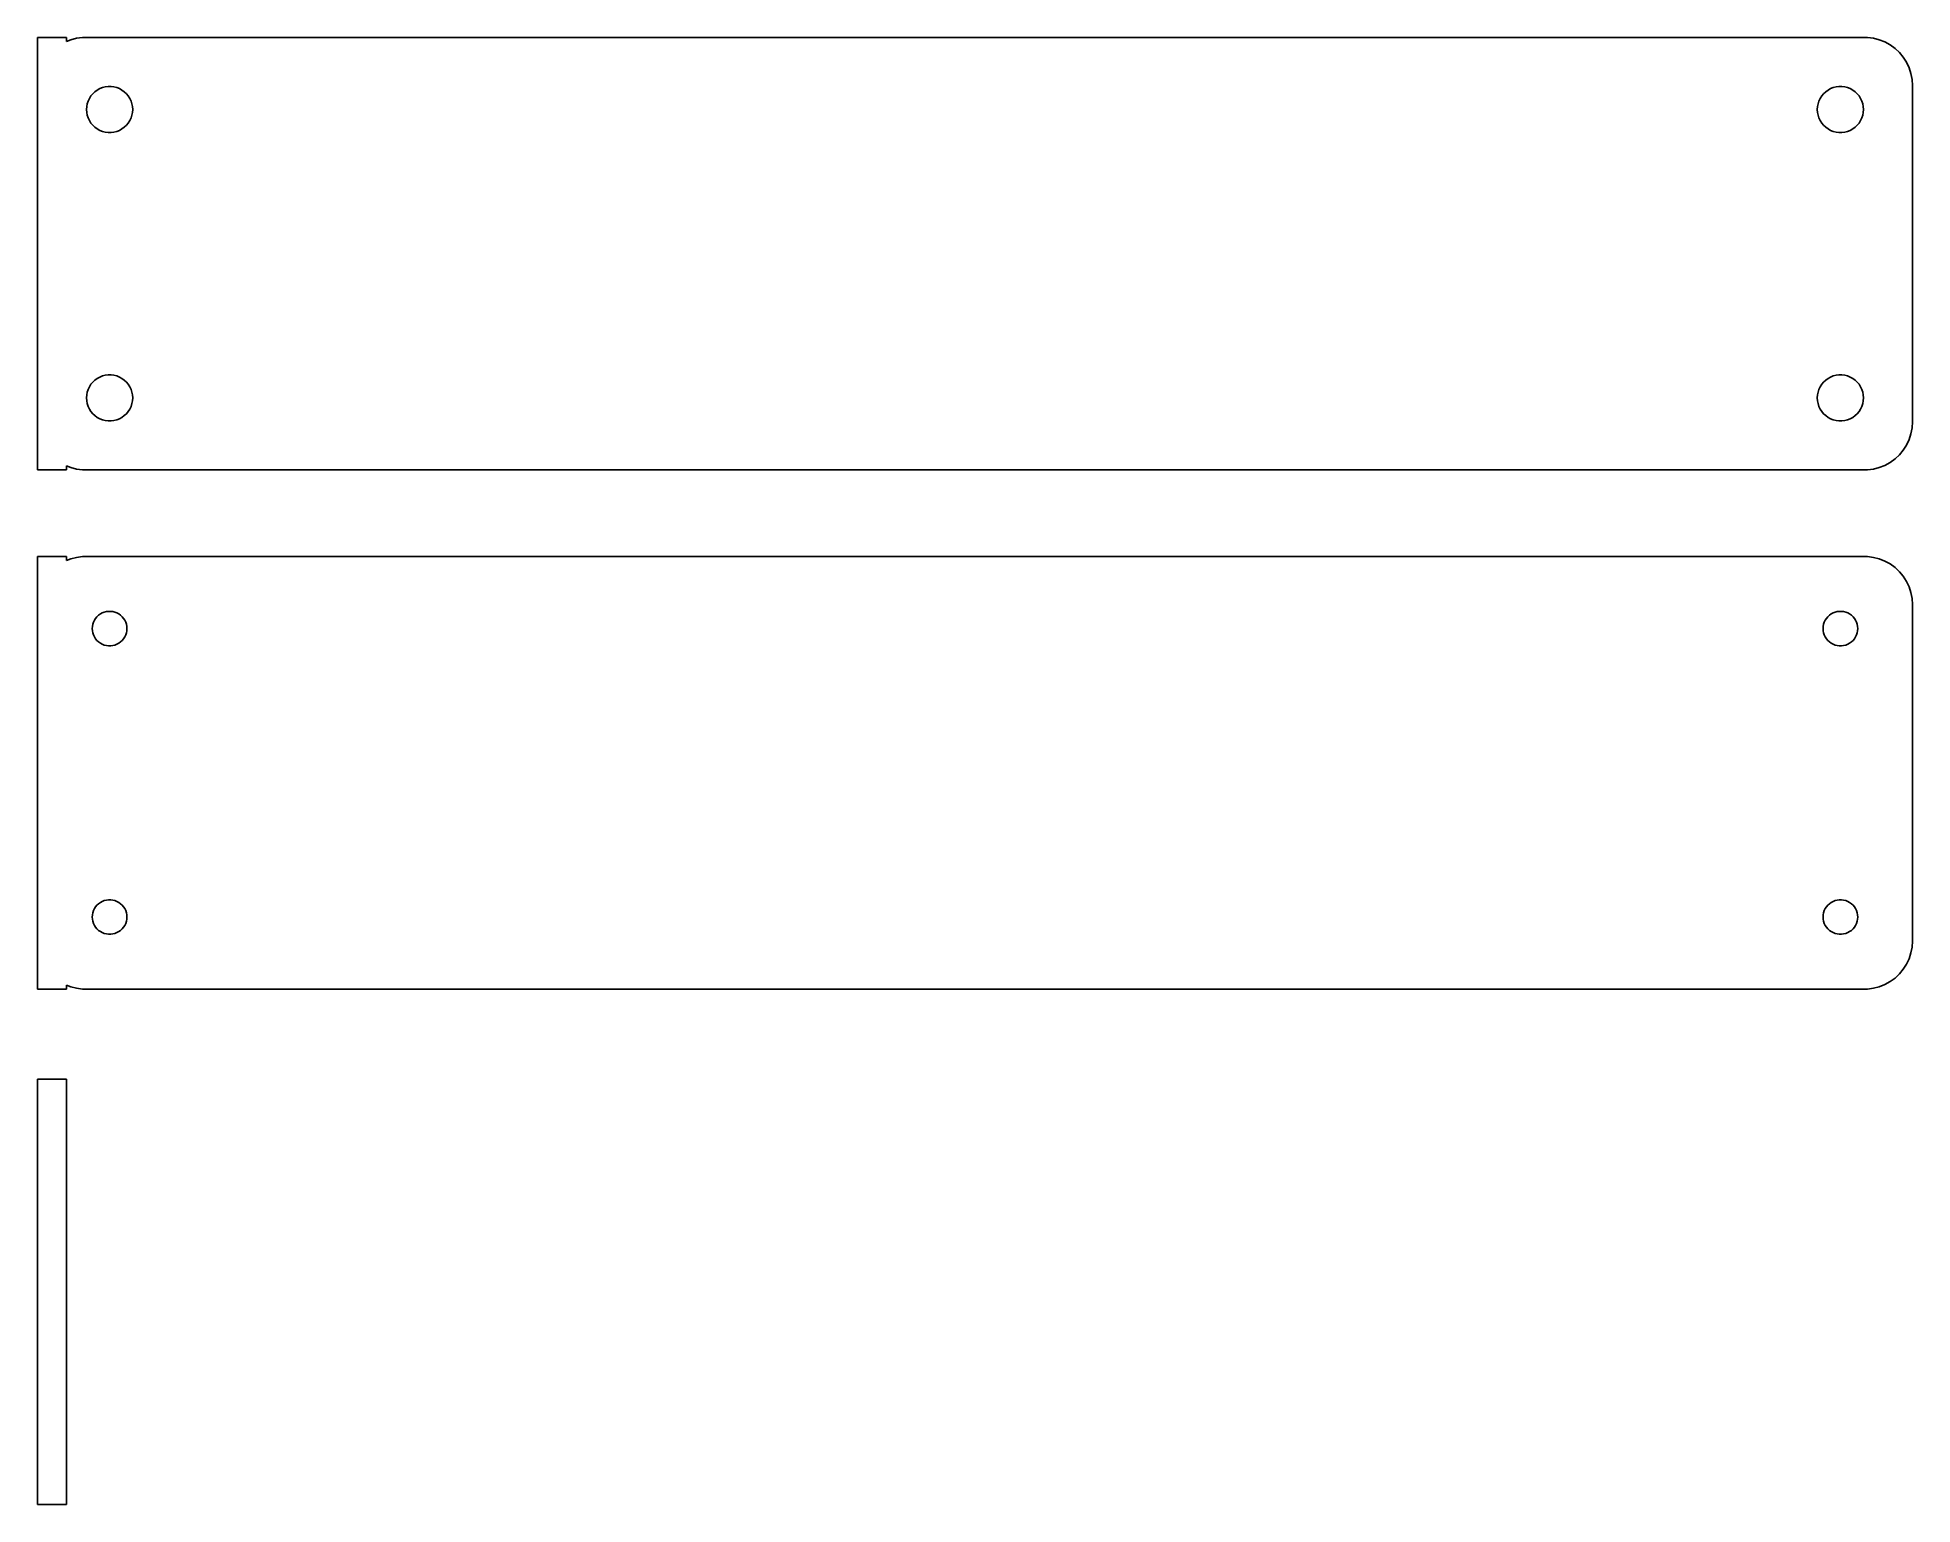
# Model space of a CAD drawing. Header units: metres. Extents: x -98 to 98, y -22 to 130.
import ezdxf

# ---------------------------------------------------------------- set-up
doc = ezdxf.new("R2010")
doc.units = ezdxf.units.M

msp = doc.modelspace()

# ---------------------------------------------------------------- linework, layer by layer
for p, q in [((-94.5, 130.49), (-97.5, 130.49)), ((-97.5, 130.49), (-97.5, 85.5099)), ((-94.5, 130.075), (-94.5, 130.49)), ((-94.0451, 130.255), (-94.5, 130.075)), ((-93.4369, 130.411), (-94.0451, 130.255)), ((-92.8139, 130.49), (-93.4369, 130.411)), ((92.8139, 130.49), (-92.8139, 130.49)), ((93.4369, 130.411), (92.8139, 130.49)), ((94.0451, 130.255), (93.4369, 130.411)), ((94.6289, 130.024), (94.0451, 130.255)), ((95.1791, 129.722), (94.6289, 130.024)), ((95.6871, 129.353), (95.1791, 129.722)), ((96.1448, 128.923), (95.6871, 129.353)), ((96.5451, 128.439), (96.1448, 128.923)), ((96.8815, 127.909), (96.5451, 128.439)), ((97.1489, 127.341), (96.8815, 127.909)), ((97.3429, 126.743), (97.1489, 127.341)), ((-91.7495, 124.643), (-91.5298, 124.849)), ((-91.5298, 124.849), (-91.286, 125.026)), ((-91.286, 125.026), (-91.0219, 125.172)), ((-91.0219, 125.172), (-90.7416, 125.283)), ((-90.7416, 125.283), (-90.4497, 125.357)), ((-90.4497, 125.357), (-90.1507, 125.395)), ((-90.1507, 125.395), (-89.8493, 125.395)), ((-89.8493, 125.395), (-89.5503, 125.357)), ((-89.5503, 125.357), (-89.2584, 125.283)), ((-89.2584, 125.283), (-88.9781, 125.172)), ((-88.9781, 125.172), (-88.714, 125.026)), ((-88.714, 125.026), (-88.4702, 124.849)), ((-88.4702, 124.849), (-88.2505, 124.643)), ((88.2505, 124.643), (88.4702, 124.849)), ((88.4702, 124.849), (88.714, 125.026)), ((88.714, 125.026), (88.9781, 125.172)), ((88.9781, 125.172), (89.2584, 125.283)), ((89.2584, 125.283), (89.5503, 125.357)), ((89.5503, 125.357), (89.8493, 125.395)), ((89.8493, 125.395), (90.1507, 125.395)), ((90.1507, 125.395), (90.4497, 125.357)), ((90.4497, 125.357), (90.7416, 125.283)), ((90.7416, 125.283), (91.0219, 125.172)), ((91.0219, 125.172), (91.286, 125.026)), ((91.286, 125.026), (91.5298, 124.849)), ((91.5298, 124.849), (91.7495, 124.643)), ((97.4606, 126.127), (97.3429, 126.743)), ((97.5, 125.5), (97.4606, 126.127)), ((97.5, 90.5), (97.5, 125.5)), ((-92.4, 123), (-92.3811, 123.301)), ((-92.3811, 122.699), (-92.4, 123)), ((-92.3811, 123.301), (-92.3246, 123.597)), ((-92.3246, 123.597), (-92.2315, 123.883)), ((-92.2315, 123.883), (-92.1031, 124.156)), ((-92.1031, 124.156), (-91.9416, 124.411)), ((-91.9416, 124.411), (-91.7495, 124.643)), ((-88.2505, 124.643), (-88.0583, 124.411)), ((-88.0583, 124.411), (-87.8969, 124.156)), ((-87.8969, 124.156), (-87.7685, 123.883)), ((-87.7685, 123.883), (-87.6754, 123.597)), ((-87.6754, 123.597), (-87.6189, 123.301)), ((-87.6189, 123.301), (-87.6, 123)), ((-87.6, 123), (-87.6189, 122.699)), ((87.6, 123), (87.6189, 123.301)), ((87.6189, 122.699), (87.6, 123)), ((87.6189, 123.301), (87.6754, 123.597)), ((87.6754, 123.597), (87.7685, 123.883)), ((87.7685, 123.883), (87.8969, 124.156)), ((87.8969, 124.156), (88.0583, 124.411)), ((88.0583, 124.411), (88.2505, 124.643)), ((91.7495, 124.643), (91.9416, 124.411)), ((91.9416, 124.411), (92.1031, 124.156)), ((92.1031, 124.156), (92.2315, 123.883)), ((92.2315, 123.883), (92.3246, 123.597)), ((92.3246, 123.597), (92.3811, 123.301)), ((92.3811, 123.301), (92.4, 123)), ((92.4, 123), (92.3811, 122.699)), ((-92.3246, 122.403), (-92.3811, 122.699)), ((-92.2315, 122.117), (-92.3246, 122.403)), ((-92.1031, 121.844), (-92.2315, 122.117)), ((-91.9416, 121.589), (-92.1031, 121.844)), ((-91.7495, 121.357), (-91.9416, 121.589)), ((-91.5298, 121.151), (-91.7495, 121.357)), ((-91.286, 120.974), (-91.5298, 121.151)), ((-91.0219, 120.828), (-91.286, 120.974)), ((-88.714, 120.974), (-88.9781, 120.828)), ((-88.4702, 121.151), (-88.714, 120.974)), ((-88.2505, 121.357), (-88.4702, 121.151)), ((-88.0583, 121.589), (-88.2505, 121.357)), ((-87.8969, 121.844), (-88.0583, 121.589)), ((-87.7685, 122.117), (-87.8969, 121.844)), ((-87.6754, 122.403), (-87.7685, 122.117)), ((-87.6189, 122.699), (-87.6754, 122.403)), ((87.6754, 122.403), (87.6189, 122.699)), ((87.7685, 122.117), (87.6754, 122.403)), ((87.8969, 121.844), (87.7685, 122.117)), ((88.0583, 121.589), (87.8969, 121.844)), ((88.2505, 121.357), (88.0583, 121.589)), ((88.4702, 121.151), (88.2505, 121.357)), ((88.714, 120.974), (88.4702, 121.151)), ((88.9781, 120.828), (88.714, 120.974)), ((91.286, 120.974), (91.0219, 120.828)), ((91.5298, 121.151), (91.286, 120.974)), ((91.7495, 121.357), (91.5298, 121.151)), ((91.9416, 121.589), (91.7495, 121.357)), ((92.1031, 121.844), (91.9416, 121.589)), ((92.2315, 122.117), (92.1031, 121.844)), ((92.3246, 122.403), (92.2315, 122.117)), ((92.3811, 122.699), (92.3246, 122.403)), ((-90.7416, 120.717), (-91.0219, 120.828)), ((-90.4497, 120.643), (-90.7416, 120.717)), ((-90.1507, 120.605), (-90.4497, 120.643)), ((-89.8493, 120.605), (-90.1507, 120.605)), ((-89.5503, 120.643), (-89.8493, 120.605)), ((-89.2584, 120.717), (-89.5503, 120.643)), ((-88.9781, 120.828), (-89.2584, 120.717)), ((89.2584, 120.717), (88.9781, 120.828)), ((89.5503, 120.643), (89.2584, 120.717)), ((89.8493, 120.605), (89.5503, 120.643)), ((90.1507, 120.605), (89.8493, 120.605)), ((90.4497, 120.643), (90.1507, 120.605)), ((90.7416, 120.717), (90.4497, 120.643)), ((91.0219, 120.828), (90.7416, 120.717)), ((-92.3246, 93.5969), (-92.2315, 93.8835)), ((-92.2315, 93.8835), (-92.1031, 94.1562)), ((-92.1031, 94.1562), (-91.9416, 94.4107)), ((-91.9416, 94.4107), (-91.7495, 94.6429)), ((-91.7495, 94.6429), (-91.5298, 94.8492)), ((-91.5298, 94.8492), (-91.286, 95.0264)), ((-91.286, 95.0264), (-91.0219, 95.1716)), ((-91.0219, 95.1716), (-90.7416, 95.2825)), ((-90.7416, 95.2825), (-90.4497, 95.3575)), ((-90.4497, 95.3575), (-90.1507, 95.3953)), ((-90.1507, 95.3953), (-89.8493, 95.3953)), ((-89.8493, 95.3953), (-89.5503, 95.3575)), ((-89.5503, 95.3575), (-89.2584, 95.2825)), ((-89.2584, 95.2825), (-88.9781, 95.1716)), ((-88.9781, 95.1716), (-88.714, 95.0264)), ((-88.714, 95.0264), (-88.4702, 94.8492)), ((-88.4702, 94.8492), (-88.2505, 94.6429)), ((-88.2505, 94.6429), (-88.0583, 94.4107)), ((-88.0583, 94.4107), (-87.8969, 94.1562)), ((-87.8969, 94.1562), (-87.7685, 93.8835)), ((-87.7685, 93.8835), (-87.6754, 93.5969)), ((87.6754, 93.5969), (87.7685, 93.8835)), ((87.7685, 93.8835), (87.8969, 94.1562)), ((87.8969, 94.1562), (88.0583, 94.4107)), ((88.0583, 94.4107), (88.2505, 94.6429)), ((88.2505, 94.6429), (88.4702, 94.8492)), ((88.4702, 94.8492), (88.714, 95.0264)), ((88.714, 95.0264), (88.9781, 95.1716)), ((88.9781, 95.1716), (89.2584, 95.2825)), ((89.2584, 95.2825), (89.5503, 95.3575)), ((89.5503, 95.3575), (89.8493, 95.3953)), ((89.8493, 95.3953), (90.1507, 95.3953)), ((90.1507, 95.3953), (90.4497, 95.3575)), ((90.4497, 95.3575), (90.7416, 95.2825)), ((90.7416, 95.2825), (91.0219, 95.1716)), ((91.0219, 95.1716), (91.286, 95.0264)), ((91.286, 95.0264), (91.5298, 94.8492)), ((91.5298, 94.8492), (91.7495, 94.6429)), ((91.7495, 94.6429), (91.9416, 94.4107)), ((91.9416, 94.4107), (92.1031, 94.1562)), ((92.1031, 94.1562), (92.2315, 93.8835)), ((92.2315, 93.8835), (92.3246, 93.5969)), ((-92.4, 93), (-92.3811, 93.3008)), ((-92.3811, 92.6992), (-92.4, 93)), ((-92.3811, 93.3008), (-92.3246, 93.5969)), ((-92.3246, 92.4032), (-92.3811, 92.6992)), ((-92.2315, 92.1165), (-92.3246, 92.4032)), ((-92.1031, 91.8438), (-92.2315, 92.1165)), ((-91.9416, 91.5893), (-92.1031, 91.8438)), ((-87.8969, 91.8438), (-88.0583, 91.5893)), ((-87.7685, 92.1165), (-87.8969, 91.8438)), ((-87.6754, 92.4032), (-87.7685, 92.1165)), ((-87.6754, 93.5969), (-87.6189, 93.3008)), ((-87.6189, 92.6992), (-87.6754, 92.4032)), ((-87.6189, 93.3008), (-87.6, 93)), ((-87.6, 93), (-87.6189, 92.6992)), ((87.6, 93), (87.6189, 93.3008)), ((87.6189, 92.6992), (87.6, 93)), ((87.6189, 93.3008), (87.6754, 93.5969)), ((87.6754, 92.4032), (87.6189, 92.6992)), ((87.7685, 92.1165), (87.6754, 92.4032)), ((87.8969, 91.8438), (87.7685, 92.1165)), ((88.0583, 91.5893), (87.8969, 91.8438)), ((92.1031, 91.8438), (91.9416, 91.5893)), ((92.2315, 92.1165), (92.1031, 91.8438)), ((92.3246, 92.4032), (92.2315, 92.1165)), ((92.3246, 93.5969), (92.3811, 93.3008)), ((92.3811, 92.6992), (92.3246, 92.4032)), ((92.3811, 93.3008), (92.4, 93)), ((92.4, 93), (92.3811, 92.6992)), ((-91.7495, 91.3571), (-91.9416, 91.5893)), ((-91.5298, 91.1508), (-91.7495, 91.3571)), ((-91.286, 90.9736), (-91.5298, 91.1508)), ((-91.0219, 90.8284), (-91.286, 90.9736)), ((-90.7416, 90.7175), (-91.0219, 90.8284)), ((-90.4497, 90.6425), (-90.7416, 90.7175)), ((-90.1507, 90.6047), (-90.4497, 90.6425)), ((-89.8493, 90.6047), (-90.1507, 90.6047)), ((-89.5503, 90.6425), (-89.8493, 90.6047)), ((-89.2584, 90.7175), (-89.5503, 90.6425)), ((-88.9781, 90.8284), (-89.2584, 90.7175)), ((-88.714, 90.9736), (-88.9781, 90.8284)), ((-88.4702, 91.1508), (-88.714, 90.9736)), ((-88.2505, 91.3571), (-88.4702, 91.1508)), ((-88.0583, 91.5893), (-88.2505, 91.3571)), ((88.2505, 91.3571), (88.0583, 91.5893)), ((88.4702, 91.1508), (88.2505, 91.3571)), ((88.714, 90.9736), (88.4702, 91.1508)), ((88.9781, 90.8284), (88.714, 90.9736)), ((89.2584, 90.7175), (88.9781, 90.8284)), ((89.5503, 90.6425), (89.2584, 90.7175)), ((89.8493, 90.6047), (89.5503, 90.6425)), ((90.1507, 90.6047), (89.8493, 90.6047)), ((90.4497, 90.6425), (90.1507, 90.6047)), ((90.7416, 90.7175), (90.4497, 90.6425)), ((91.0219, 90.8284), (90.7416, 90.7175)), ((91.286, 90.9736), (91.0219, 90.8284)), ((91.5298, 91.1508), (91.286, 90.9736)), ((91.7495, 91.3571), (91.5298, 91.1508)), ((91.9416, 91.5893), (91.7495, 91.3571)), ((97.3429, 89.2566), (97.4606, 89.8733)), ((97.4606, 89.8733), (97.5, 90.5)), ((96.5451, 87.5611), (96.8815, 88.0912)), ((96.8815, 88.0912), (97.1489, 88.6594)), ((97.1489, 88.6594), (97.3429, 89.2566)), ((-94.5, 85.9248), (-94.0451, 85.7447)), ((-94.5, 85.5099), (-94.5, 85.9248)), ((94.0451, 85.7447), (94.6289, 85.9759)), ((94.6289, 85.9759), (95.1791, 86.2784)), ((95.1791, 86.2784), (95.6871, 86.6474)), ((95.6871, 86.6474), (96.1448, 87.0773)), ((96.1448, 87.0773), (96.5451, 87.5611)), ((-97.5, 85.5099), (-94.5, 85.5099)), ((-94.0451, 85.7447), (-93.4369, 85.5886)), ((-93.4369, 85.5886), (-92.8139, 85.5099)), ((-92.8139, 85.5099), (92.8139, 85.5099)), ((92.8139, 85.5099), (93.4369, 85.5886)), ((93.4369, 85.5886), (94.0451, 85.7447)), ((-94.5, 76.4901), (-97.5, 76.4901)), ((-97.5, 76.4901), (-97.5, 31.5099)), ((-94.5, 76.0752), (-94.5, 76.4901)), ((-94.0451, 76.2553), (-94.5, 76.0752)), ((-93.4369, 76.4114), (-94.0451, 76.2553)), ((-92.8139, 76.4901), (-93.4369, 76.4114)), ((92.8139, 76.4901), (-92.8139, 76.4901)), ((93.4369, 76.4114), (92.8139, 76.4901)), ((94.0451, 76.2553), (93.4369, 76.4114)), ((94.6289, 76.0241), (94.0451, 76.2553)), ((95.1791, 75.7216), (94.6289, 76.0241)), ((95.6871, 75.3526), (95.1791, 75.7216)), ((96.1448, 74.9227), (95.6871, 75.3526)), ((96.5451, 74.4389), (96.1448, 74.9227)), ((96.8815, 73.9088), (96.5451, 74.4389)), ((97.1489, 73.3406), (96.8815, 73.9088)), ((97.3429, 72.7434), (97.1489, 73.3406)), ((97.4606, 72.1267), (97.3429, 72.7434)), ((-91.4562, 70.058), (-91.3121, 70.2322)), ((-91.3121, 70.2322), (-91.1474, 70.3869)), ((-91.1474, 70.3869), (-90.9645, 70.5198)), ((-90.9645, 70.5198), (-90.7664, 70.6287)), ((-90.7664, 70.6287), (-90.5562, 70.7119)), ((-90.5562, 70.7119), (-90.3373, 70.7681)), ((-90.3373, 70.7681), (-90.113, 70.7964)), ((-90.113, 70.7964), (-89.887, 70.7964)), ((-89.887, 70.7964), (-89.6627, 70.7681)), ((-89.6627, 70.7681), (-89.4438, 70.7119)), ((-89.4438, 70.7119), (-89.2336, 70.6287)), ((-89.2336, 70.6287), (-89.0355, 70.5198)), ((-89.0355, 70.5198), (-88.8526, 70.3869)), ((-88.8526, 70.3869), (-88.6879, 70.2322)), ((-88.6879, 70.2322), (-88.5438, 70.058)), ((88.5438, 70.058), (88.6879, 70.2322)), ((88.6879, 70.2322), (88.8526, 70.3869)), ((88.8526, 70.3869), (89.0355, 70.5198)), ((89.0355, 70.5198), (89.2336, 70.6287)), ((89.2336, 70.6287), (89.4438, 70.7119)), ((89.4438, 70.7119), (89.6627, 70.7681)), ((89.6627, 70.7681), (89.887, 70.7964)), ((89.887, 70.7964), (90.113, 70.7964)), ((90.113, 70.7964), (90.3373, 70.7681)), ((90.3373, 70.7681), (90.5562, 70.7119)), ((90.5562, 70.7119), (90.7664, 70.6287)), ((90.7664, 70.6287), (90.9645, 70.5198)), ((90.9645, 70.5198), (91.1474, 70.3869)), ((91.1474, 70.3869), (91.3121, 70.2322)), ((91.3121, 70.2322), (91.4562, 70.058)), ((97.5, 71.5), (97.4606, 72.1267)), ((97.5, 36.5), (97.5, 71.5)), ((-91.8, 69), (-91.7858, 69.2256)), ((-91.7858, 68.7744), (-91.8, 69)), ((-91.7858, 69.2256), (-91.7434, 69.4476)), ((-91.7434, 68.5524), (-91.7858, 68.7744)), ((-91.7434, 69.4476), (-91.6736, 69.6626)), ((-91.6736, 68.3374), (-91.7434, 68.5524)), ((-91.6736, 69.6626), (-91.5773, 69.8671)), ((-91.5773, 68.1328), (-91.6736, 68.3374)), ((-91.5773, 69.8671), (-91.4562, 70.058)), ((-88.5438, 70.058), (-88.4226, 69.8671)), ((-88.4226, 69.8671), (-88.3264, 69.6626)), ((-88.3264, 68.3374), (-88.4226, 68.1328)), ((-88.3264, 69.6626), (-88.2565, 69.4476)), ((-88.2565, 68.5524), (-88.3264, 68.3374)), ((-88.2565, 69.4476), (-88.2142, 69.2256)), ((-88.2142, 68.7744), (-88.2565, 68.5524)), ((-88.2142, 69.2256), (-88.2, 69)), ((-88.2, 69), (-88.2142, 68.7744)), ((88.2, 69), (88.2142, 69.2256)), ((88.2142, 68.7744), (88.2, 69)), ((88.2142, 69.2256), (88.2565, 69.4476)), ((88.2565, 68.5524), (88.2142, 68.7744)), ((88.2565, 69.4476), (88.3264, 69.6626)), ((88.3264, 68.3374), (88.2565, 68.5524)), ((88.3264, 69.6626), (88.4226, 69.8671)), ((88.4226, 68.1328), (88.3264, 68.3374)), ((88.4226, 69.8671), (88.5438, 70.058)), ((91.4562, 70.058), (91.5773, 69.8671)), ((91.5773, 69.8671), (91.6736, 69.6626)), ((91.6736, 68.3374), (91.5773, 68.1328)), ((91.6736, 69.6626), (91.7434, 69.4476)), ((91.7434, 68.5524), (91.6736, 68.3374)), ((91.7434, 69.4476), (91.7858, 69.2256)), ((91.7858, 68.7744), (91.7434, 68.5524)), ((91.7858, 69.2256), (91.8, 69)), ((91.8, 69), (91.7858, 68.7744)), ((-91.4562, 67.942), (-91.5773, 68.1328)), ((-91.3121, 67.7678), (-91.4562, 67.942)), ((-91.1474, 67.6131), (-91.3121, 67.7678)), ((-90.9645, 67.4802), (-91.1474, 67.6131)), ((-90.7664, 67.3713), (-90.9645, 67.4802)), ((-90.5562, 67.2881), (-90.7664, 67.3713)), ((-90.3373, 67.2319), (-90.5562, 67.2881)), ((-90.113, 67.2036), (-90.3373, 67.2319)), ((-89.887, 67.2036), (-90.113, 67.2036)), ((-89.6627, 67.2319), (-89.887, 67.2036)), ((-89.4438, 67.2881), (-89.6627, 67.2319)), ((-89.2336, 67.3713), (-89.4438, 67.2881)), ((-89.0355, 67.4802), (-89.2336, 67.3713)), ((-88.8526, 67.6131), (-89.0355, 67.4802)), ((-88.6879, 67.7678), (-88.8526, 67.6131)), ((-88.5438, 67.942), (-88.6879, 67.7678)), ((-88.4226, 68.1328), (-88.5438, 67.942)), ((88.5438, 67.942), (88.4226, 68.1328)), ((88.6879, 67.7678), (88.5438, 67.942)), ((88.8526, 67.6131), (88.6879, 67.7678)), ((89.0355, 67.4802), (88.8526, 67.6131)), ((89.2336, 67.3713), (89.0355, 67.4802)), ((89.4438, 67.2881), (89.2336, 67.3713)), ((89.6627, 67.2319), (89.4438, 67.2881)), ((89.887, 67.2036), (89.6627, 67.2319)), ((90.113, 67.2036), (89.887, 67.2036)), ((90.3373, 67.2319), (90.113, 67.2036)), ((90.5562, 67.2881), (90.3373, 67.2319)), ((90.7664, 67.3713), (90.5562, 67.2881)), ((90.9645, 67.4802), (90.7664, 67.3713)), ((91.1474, 67.6131), (90.9645, 67.4802)), ((91.3121, 67.7678), (91.1474, 67.6131)), ((91.4562, 67.942), (91.3121, 67.7678)), ((91.5773, 68.1328), (91.4562, 67.942)), ((-91.8, 39), (-91.7858, 39.2256)), ((-91.7858, 38.7744), (-91.8, 39)), ((-91.7858, 39.2256), (-91.7434, 39.4476)), ((-91.7434, 39.4476), (-91.6736, 39.6626)), ((-91.6736, 39.6626), (-91.5773, 39.8672)), ((-91.5773, 39.8672), (-91.4562, 40.058)), ((-91.4562, 40.058), (-91.3121, 40.2322)), ((-91.3121, 40.2322), (-91.1474, 40.3869)), ((-91.1474, 40.3869), (-90.9645, 40.5198)), ((-90.9645, 40.5198), (-90.7664, 40.6287)), ((-90.7664, 40.6287), (-90.5562, 40.7119)), ((-90.5562, 40.7119), (-90.3373, 40.7681)), ((-90.3373, 40.7681), (-90.113, 40.7964)), ((-90.113, 40.7964), (-89.887, 40.7964)), ((-89.887, 40.7964), (-89.6627, 40.7681)), ((-89.6627, 40.7681), (-89.4438, 40.7119)), ((-89.4438, 40.7119), (-89.2336, 40.6287)), ((-89.2336, 40.6287), (-89.0355, 40.5198)), ((-89.0355, 40.5198), (-88.8526, 40.3869)), ((-88.8526, 40.3869), (-88.6879, 40.2322)), ((-88.6879, 40.2322), (-88.5438, 40.058)), ((-88.5438, 40.058), (-88.4226, 39.8672)), ((-88.4226, 39.8672), (-88.3264, 39.6626)), ((-88.3264, 39.6626), (-88.2565, 39.4476)), ((-88.2565, 39.4476), (-88.2142, 39.2256)), ((-88.2142, 39.2256), (-88.2, 39)), ((-88.2, 39), (-88.2142, 38.7744)), ((88.2, 39), (88.2142, 39.2256)), ((88.2142, 38.7744), (88.2, 39)), ((88.2142, 39.2256), (88.2565, 39.4476)), ((88.2565, 39.4476), (88.3264, 39.6626)), ((88.3264, 39.6626), (88.4226, 39.8672)), ((88.4226, 39.8672), (88.5438, 40.058)), ((88.5438, 40.058), (88.6879, 40.2322)), ((88.6879, 40.2322), (88.8526, 40.3869)), ((88.8526, 40.3869), (89.0355, 40.5198)), ((89.0355, 40.5198), (89.2336, 40.6287)), ((89.2336, 40.6287), (89.4438, 40.7119)), ((89.4438, 40.7119), (89.6627, 40.7681)), ((89.6627, 40.7681), (89.887, 40.7964)), ((89.887, 40.7964), (90.113, 40.7964)), ((90.113, 40.7964), (90.3373, 40.7681)), ((90.3373, 40.7681), (90.5562, 40.7119)), ((90.5562, 40.7119), (90.7664, 40.6287)), ((90.7664, 40.6287), (90.9645, 40.5198)), ((90.9645, 40.5198), (91.1474, 40.3869)), ((91.1474, 40.3869), (91.3121, 40.2322)), ((91.3121, 40.2322), (91.4562, 40.058)), ((91.4562, 40.058), (91.5773, 39.8672)), ((91.5773, 39.8672), (91.6736, 39.6626)), ((91.6736, 39.6626), (91.7434, 39.4476)), ((91.7434, 39.4476), (91.7858, 39.2256)), ((91.7858, 39.2256), (91.8, 39)), ((91.8, 39), (91.7858, 38.7744)), ((-91.7434, 38.5524), (-91.7858, 38.7744)), ((-91.6736, 38.3374), (-91.7434, 38.5524)), ((-91.5773, 38.1329), (-91.6736, 38.3374)), ((-91.4562, 37.942), (-91.5773, 38.1329)), ((-91.3121, 37.7678), (-91.4562, 37.942)), ((-91.1474, 37.6131), (-91.3121, 37.7678)), ((-90.9645, 37.4802), (-91.1474, 37.6131)), ((-90.7664, 37.3713), (-90.9645, 37.4802)), ((-90.5562, 37.2881), (-90.7664, 37.3713)), ((-90.3373, 37.2319), (-90.5562, 37.2881)), ((-90.113, 37.2036), (-90.3373, 37.2319)), ((-89.887, 37.2036), (-90.113, 37.2036)), ((-89.6627, 37.2319), (-89.887, 37.2036)), ((-89.4438, 37.2881), (-89.6627, 37.2319)), ((-89.2336, 37.3713), (-89.4438, 37.2881)), ((-89.0355, 37.4802), (-89.2336, 37.3713)), ((-88.8526, 37.6131), (-89.0355, 37.4802)), ((-88.6879, 37.7678), (-88.8526, 37.6131)), ((-88.5438, 37.942), (-88.6879, 37.7678)), ((-88.4226, 38.1329), (-88.5438, 37.942)), ((-88.3264, 38.3374), (-88.4226, 38.1329)), ((-88.2565, 38.5524), (-88.3264, 38.3374)), ((-88.2142, 38.7744), (-88.2565, 38.5524)), ((88.2565, 38.5524), (88.2142, 38.7744)), ((88.3264, 38.3374), (88.2565, 38.5524)), ((88.4226, 38.1329), (88.3264, 38.3374)), ((88.5438, 37.942), (88.4226, 38.1329)), ((88.6879, 37.7678), (88.5438, 37.942)), ((88.8526, 37.6131), (88.6879, 37.7678)), ((89.0355, 37.4802), (88.8526, 37.6131)), ((89.2336, 37.3713), (89.0355, 37.4802)), ((89.4438, 37.2881), (89.2336, 37.3713)), ((89.6627, 37.2319), (89.4438, 37.2881)), ((89.887, 37.2036), (89.6627, 37.2319)), ((90.113, 37.2036), (89.887, 37.2036)), ((90.3373, 37.2319), (90.113, 37.2036)), ((90.5562, 37.2881), (90.3373, 37.2319)), ((90.7664, 37.3713), (90.5562, 37.2881)), ((90.9645, 37.4802), (90.7664, 37.3713)), ((91.1474, 37.6131), (90.9645, 37.4802)), ((91.3121, 37.7678), (91.1474, 37.6131)), ((91.4562, 37.942), (91.3121, 37.7678)), ((91.5773, 38.1329), (91.4562, 37.942)), ((91.6736, 38.3374), (91.5773, 38.1329)), ((91.7434, 38.5524), (91.6736, 38.3374)), ((91.7858, 38.7744), (91.7434, 38.5524)), ((97.1489, 34.6594), (97.3429, 35.2566)), ((97.3429, 35.2566), (97.4606, 35.8733)), ((97.4606, 35.8733), (97.5, 36.5)), ((96.1448, 33.0773), (96.5451, 33.5611)), ((96.5451, 33.5611), (96.8815, 34.0912)), ((96.8815, 34.0912), (97.1489, 34.6594)), ((-97.5, 31.5099), (-94.5, 31.5099)), ((-94.5, 31.9248), (-94.0451, 31.7447)), ((-94.5, 31.5099), (-94.5, 31.9248)), ((-94.0451, 31.7447), (-93.4369, 31.5886)), ((-93.4369, 31.5886), (-92.8139, 31.5099)), ((-92.8139, 31.5099), (92.8139, 31.5099)), ((92.8139, 31.5099), (93.4369, 31.5886)), ((93.4369, 31.5886), (94.0451, 31.7447)), ((94.0451, 31.7447), (94.6289, 31.9759)), ((94.6289, 31.9759), (95.1791, 32.2784)), ((95.1791, 32.2784), (95.6871, 32.6474)), ((95.6871, 32.6474), (96.1448, 33.0773)), ((-94.5, 22.1148), (-97.5, 22.1148)), ((-97.5, 22.1148), (-97.5, -22.1148)), ((-94.5, -22.1148), (-94.5, 22.1148)), ((-97.5, -22.1148), (-94.5, -22.1148))]:
    msp.add_line(p, q)

doc.saveas('drawing.dxf')
